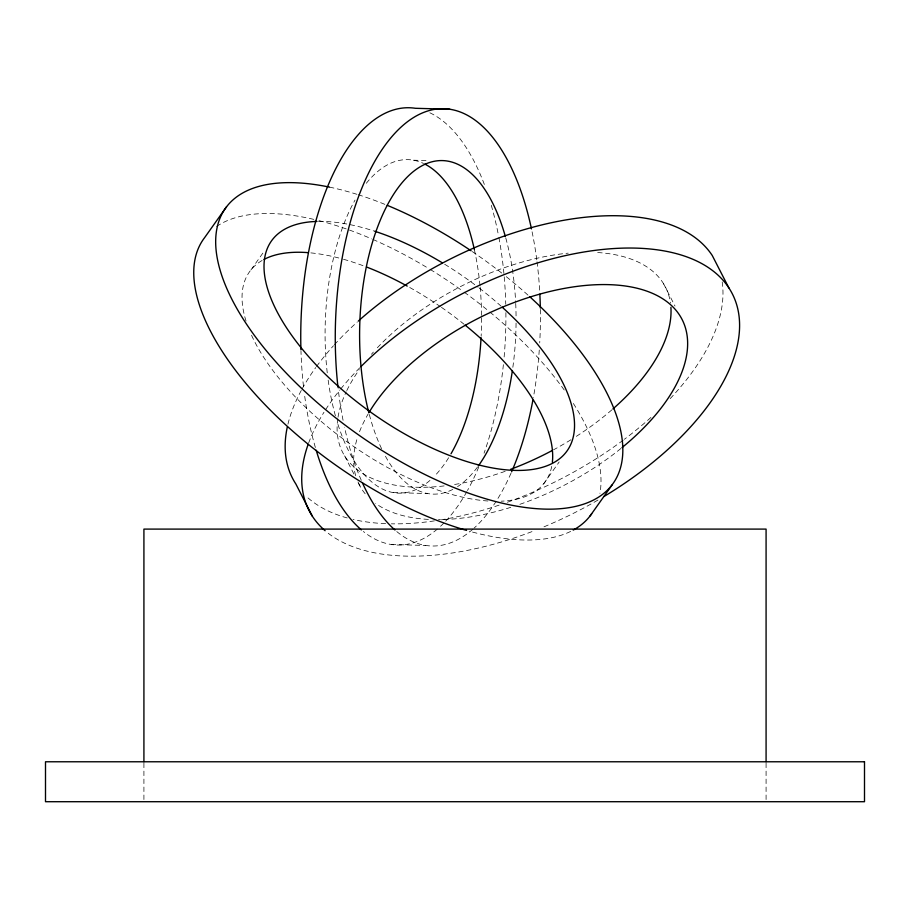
<?xml version="1.0" encoding="UTF-8"?>
<svg xmlns="http://www.w3.org/2000/svg" width="910" height="910" viewBox="0 0 910 910"><rect width="100%" height="100%" fill="white"/><g stroke="black" fill="none" stroke-linecap="round" stroke-linejoin="round"><path stroke-width="0.68" stroke-dasharray="4.55 3.41" d="M251.001 269.838L264.799 250.386M543.725 483.722L559.149 461.984M413.504 160.206L427.313 160.592M393.143 492.583L427.654 493.538M391.289 544.499L425.8 545.454M663.538 283.681L675.004 306.067M344.594 455.83L354.786 475.737M357.971 481.959L361.156 488.17M766.083 763.149L766.083 801.71M143.916 763.149L143.916 801.71M532.088 231.8A218.719 102.443 -88.4 0 1 536.843 260.397M537.025 261.796A218.719 102.443 -88.4 0 1 539.778 292.781M540.358 309.434A218.719 102.443 -88.4 0 1 539.71 342.945M539.266 350.009A218.719 102.443 -88.4 0 1 533.362 397.522M511.045 473.143A218.719 102.443 -88.4 0 1 474.042 528.153M472.95 529.12A218.719 102.443 -88.4 0 1 395.907 530.837M361.304 480.332A218.719 102.443 -88.4 0 1 344.526 427.256M343.07 420.284A218.719 102.443 -88.4 0 1 338.156 388.672M505.778 237.999A166.826 78.135 -88.4 0 1 515.64 302.018M515.708 303.405A166.826 78.135 -88.4 0 1 516.072 317.442M516.061 323.107A166.826 78.135 -88.4 0 1 512.785 367.776M477.409 467.171A166.826 78.135 -88.4 0 1 457.537 486.645M452.816 489.398A166.826 78.135 -88.4 0 1 384.145 453.828M381.597 448.721A166.826 78.135 -88.4 0 1 369.164 413.948M429.873 112.794A218.719 102.443 -88.4 0 1 485.269 186.903M491.275 205.296A218.719 102.443 -88.4 0 1 498.612 236.111M498.873 237.442A218.719 102.443 -88.4 0 1 505.755 304.281M505.892 312.676A218.719 102.443 -88.4 0 1 503.947 358.984M503.389 364.66A218.719 102.443 -88.4 0 1 484.052 453.18M478.785 466.91A218.719 102.443 -88.4 0 1 467.478 490.501M466.841 491.639A218.719 102.443 -88.4 0 1 445.57 521.259M443.83 523.068A218.719 102.443 -88.4 0 1 438.438 528.164M437.335 529.108A218.719 102.443 -88.4 0 1 363.363 531.497M315.372 447.492A218.719 102.443 -88.4 0 1 304.327 393.359M303.474 386.295A218.719 102.443 -88.4 0 1 300.983 351.283M366.32 183.263A166.826 78.135 -88.4 0 1 423.548 163.459M474.394 249.681A166.826 78.135 -88.4 0 1 479.991 285.592M480.127 287.003A166.826 78.135 -88.4 0 1 481.561 316.487M481.572 317.897A166.826 78.135 -88.4 0 1 481.14 336.234M448.641 457.73A166.826 78.135 -88.4 0 1 434.184 476.442M429.952 480.423A166.826 78.135 -88.4 0 1 337.36 422.502M335.392 415.756A166.826 78.135 -88.4 0 1 328.123 379.823M327.247 372.838A166.826 78.135 -88.4 0 1 355.036 200.086M329.465 187.119A237.749 107.721 35.4 0 1 356.765 194.262M358.108 194.683A237.749 107.721 35.4 0 1 386.022 204.83M472.324 251.592A237.749 107.721 35.4 0 1 501.888 273.182M506.313 276.697A237.749 107.721 35.4 0 1 528.63 295.716M318.534 221.392A181.34 82.162 35.4 0 1 374.818 231.265M444.66 264.241A181.34 82.162 35.4 0 1 478.159 287.241M479.297 288.117A181.34 82.162 35.4 0 1 501.262 306.329M570.627 531.429A237.749 107.721 35.4 0 1 469.196 531.167M216.569 226.465A237.749 107.721 35.4 0 1 313.848 219.39M318.989 220.641A237.749 107.721 35.4 0 1 371.633 238.875M372.895 239.432A237.749 107.721 35.4 0 1 428.974 268.712M430.18 269.44A237.749 107.721 35.4 0 1 463.088 291.359M464.225 292.178A237.749 107.721 35.4 0 1 488.784 311.14M489.864 312.039A237.749 107.721 35.4 0 1 565.633 391.96M573.357 403.471A237.749 107.721 35.4 0 1 599.917 493.368M551.722 466.421A181.34 82.162 35.4 0 1 501.148 501.194M487.897 501A181.34 82.162 35.4 0 1 251.012 334.095M246.03 321.037A181.34 82.162 35.4 0 1 262.694 260.135M310.867 252.889A181.34 82.162 35.4 0 1 342.217 258.918M343.536 259.282A181.34 82.162 35.4 0 1 363.772 265.959M409.727 287.48A181.34 82.162 35.4 0 1 440.315 306.556M441.464 307.352A181.34 82.162 35.4 0 1 464.157 324.324M597.95 500.068A237.749 123.089 -27.1 0 1 541.018 528.05M531.986 531.611A237.749 123.089 -27.1 0 1 326.201 531.633M308.626 443.056A237.749 123.089 -27.1 0 1 323.983 412.241M325.621 409.671A237.749 123.089 -27.1 0 1 339.839 390.06M340.715 388.968A237.749 123.089 -27.1 0 1 359.882 367.674M620.916 448.493A181.34 93.878 -27.1 0 1 517.642 505.084M510.794 507.325A181.34 93.878 -27.1 0 1 438.461 519.633M428.417 519.394A181.34 93.878 -27.1 0 1 375.671 503.48M365.16 493.743A181.34 93.878 -27.1 0 1 357.994 482.152M355.662 475.657A181.34 93.878 -27.1 0 1 357.778 436.618M359.53 431.715A181.34 93.878 -27.1 0 1 368.129 414.004M722.176 281.895A237.749 123.089 -27.1 0 1 669.726 399.103M650.912 417.451A237.749 123.089 -27.1 0 1 624.362 439.291M623.202 440.156A237.749 123.089 -27.1 0 1 505.937 502.764M499.112 505.13A237.749 123.089 -27.1 0 1 441.418 519.781M434.388 520.884A237.749 123.089 -27.1 0 1 391.38 523.83M385.624 523.659A237.749 123.089 -27.1 0 1 353.034 519.428M347.222 517.949A237.749 123.089 -27.1 0 1 306.431 496.473M287.935 424.185A237.749 123.089 -27.1 0 1 301.381 390.242M302.086 388.945A237.749 123.089 -27.1 0 1 315.747 367.56M316.543 366.468A237.749 123.089 -27.1 0 1 333.458 345.754M334.425 344.685A237.749 123.089 -27.1 0 1 357.221 322.06M611.861 409.853A181.34 93.878 -27.1 0 1 575.746 436.732M570.9 439.78A181.34 93.878 -27.1 0 1 553.542 449.802M505.164 471.323A181.34 93.878 -27.1 0 1 454.124 484.541M444.114 485.917A181.34 93.878 -27.1 0 1 337.792 418.646M338.008 417.235A181.34 93.878 -27.1 0 1 346.187 391.857M346.801 390.583A181.34 93.878 -27.1 0 1 359.302 369.653M371.451 354.263A181.34 93.878 -27.1 0 1 373.373 352.079M377.354 347.745A181.34 93.878 -27.1 0 1 568.238 253.151M597.677 252.536A181.34 93.878 -27.1 0 1 670.477 303.075"/><path stroke-width="1.36" d="M226.533 206.775L204.613 237.646A237.749 107.721 35.4 0 0 254.663 393.541A237.749 107.721 35.4 0 0 466.557 530.416M590.112 515.902L612.032 485.019M449.881 109.257L415.37 108.29A218.719 102.443 -88.4 0 0 300.937 349.895M728.864 287.913L712.291 255.562A237.749 123.089 -27.1 0 0 358.256 321.116M312.403 516.288L295.83 483.938A237.749 123.089 -27.1 0 1 287.287 427.074M766.083 761.772L766.083 529.097L143.916 529.097L143.916 761.772M337.985 387.262A218.719 102.443 -88.4 0 1 404.995 123.68A218.719 102.443 -88.4 0 1 531.474 228.899M539.846 294.158A218.719 102.443 -88.4 0 1 540.335 308.035M532.862 400.263A218.719 102.443 -88.4 0 1 511.613 471.835M394.94 529.984A218.719 102.443 -88.4 0 1 362.51 483.039M368.8 412.56A166.826 78.135 -88.4 0 1 399.683 185.674A166.826 78.135 -88.4 0 1 505.391 236.623M512.398 370.518A166.826 78.135 -88.4 0 1 478.25 466.022M361.395 529.882A218.719 102.443 -88.4 0 1 316.179 450.211M424.788 164.062A166.826 78.135 -88.4 0 1 474.394 249.681M481.06 337.633A166.826 78.135 -88.4 0 1 450.985 453.817M529.654 296.637A237.749 107.721 35.4 0 1 567.851 507.848A237.749 107.721 35.4 0 1 255.596 337.03A237.749 107.721 35.4 0 1 329.465 187.119M387.273 205.341A237.749 107.721 35.4 0 1 471.141 250.807M502.297 307.273A181.34 82.162 35.4 0 1 541.996 467.433A181.34 82.162 35.4 0 1 312.721 361.202A181.34 82.162 35.4 0 1 317.01 221.426M374.818 231.265A181.34 82.162 35.4 0 1 442.294 262.808M591.682 513.74A237.749 107.721 35.4 0 1 573.243 530.086M263.98 259.43A181.34 82.162 35.4 0 1 308.171 252.65M366.502 266.994A181.34 82.162 35.4 0 1 407.214 286.093M465.272 325.223A181.34 82.162 35.4 0 1 552.359 462.337M360.826 366.719A237.749 123.089 -27.1 0 1 700.745 263.036A237.749 123.089 -27.1 0 1 604.024 496.485M325.109 530.712A237.749 123.089 -27.1 0 1 308.171 444.308M368.88 412.73A181.34 93.878 -27.1 0 1 624.886 285.945A181.34 93.878 -27.1 0 1 622.008 447.606M670.909 307.33A181.34 93.878 -27.1 0 1 612.908 408.943M552.324 450.45A181.34 93.878 -27.1 0 1 510.578 469.344M864.5 761.772L45.5 761.772L45.5 801.71L864.5 801.71L864.5 761.772"/></g></svg>
